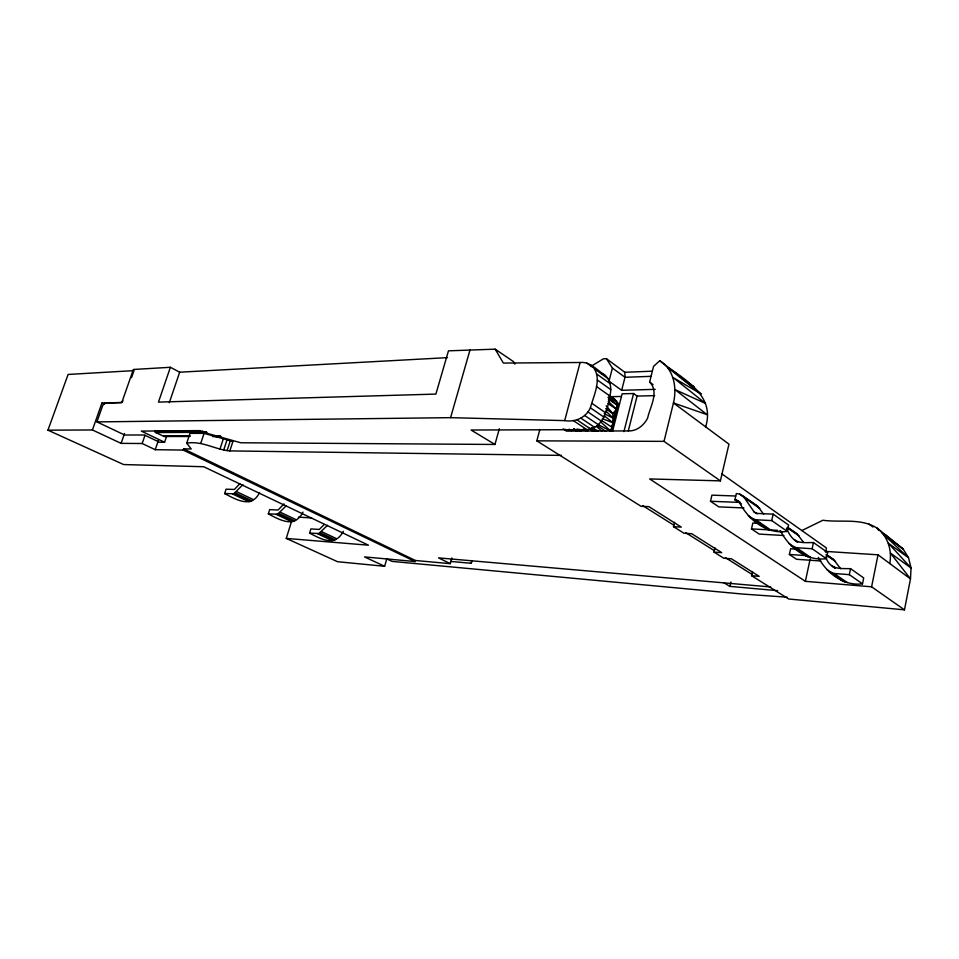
<?xml version="1.0" encoding="UTF-8"?>
<svg xmlns="http://www.w3.org/2000/svg" width="959" height="959" viewBox="0 0 959 959"><rect width="100%" height="100%" fill="white"/><g stroke="black" fill="none" stroke-linecap="round" stroke-linejoin="round"><path stroke-width="1.44" d="M606.148 405.813L612.849 413.641L613.101 422.847L610.907 431.262L597.937 424.465M889.76 563.52C892.218 550.466 887.902 536.201 877.017 528.109C861.002 517.8 840.791 522.799 822.93 520.246L801.868 530.543M705.644 426.851C716.037 393.106 680.746 378.17 659.768 360.74L653.57 366.326L649.627 382.054C659.516 391.883 649.986 406.988 647.625 418.112C644.184 424.849 637.663 430.567 629.847 430.927L569.334 431.071L563.005 428.889M447.505 357.635L179.681 372.2L170.39 367.285L158.463 402.109L435.889 394.089L448.464 350.838L495.168 349.16L503.367 363.065L580.099 362.502C590.085 361.387 596.966 370.21 604.685 374.933C610.871 380.004 611.698 388.743 609.9 396.079C607.574 409.097 603.259 428.385 586.908 429.644L471.049 430.016L494.964 444.461L499.303 428.781M170.39 367.285L133.361 369.479L121.793 402.576L104.939 403.08L102.733 405.453L96.919 421.9L450.586 417.656L564.695 420.617C575.088 422.416 586.009 417.656 590.396 407.815C593.909 394.7 603.403 376.683 591.295 365.271M752.539 571.624L751.628 575.724L788.718 599.015L904.469 609.84L910.475 578.9L911.05 568.004L908.545 557.802L903.21 549.123L877.017 528.109L878.42 530.027M904.469 609.84L871.599 586.8L878.024 554.817L825.184 551.377M818.303 557.323C826.79 573.278 843.572 586.249 862.513 583.839L863.699 577.929L850.561 568.675C838.586 568.411 830.41 569.742 825.663 557.083M862.513 583.839L849.338 574.657L850.561 568.675M825.591 552.108L826.454 547.985L721.743 473.794M780.674 531.274C789.317 547.817 806.807 561.423 826.394 558.665L827.677 552.564L813.448 542.53C797.912 542.962 793.297 543.058 786.488 528.445M826.394 558.665L812.129 548.728L813.448 542.53M871.599 586.8L805.392 581.334L810.175 558.917M155.178 430.867L199.508 430.663L155.058 430.783L155.658 432.461L163.833 436.381L189.367 436.393L163.833 436.381M820.796 560.991L796.521 559.277L789.389 554.47L790.636 548.764L797.792 549.231M734.906 499.771L739.053 501.773C747.96 519.394 766.349 534.654 787.231 531.382L788.622 525.041L773.146 514.144L757.25 513.425L754.493 512.442L744.148 497.505L739.701 494.089L736.332 493.549L734.906 499.771L738.658 502.372L710.487 501.257L711.926 495.144L735.637 496.007M787.231 531.382L771.719 520.569L773.146 514.144M783.887 535.518L759.18 534.091L751.496 528.9L752.815 523.015L760.103 523.386M777.617 590.66L729.895 586.393L730.89 582.053M751.628 575.724L759.18 576.347L731.405 558.785L723.769 558.234L714.023 552.12L715.006 547.889M805.392 581.334L649.663 478.937L720.401 480.867L728.96 444.161L673.458 402.96C677.09 387.772 674.009 369.419 659.768 360.74M600.442 421.708L610.907 431.262L613.616 419.982M615.306 412.921L616.325 408.69M617.009 405.873L617.68 403.044L614.851 399.435L596.438 386.549M714.023 552.12L721.695 552.648L691.763 533.731L684.007 533.264L673.506 526.671L674.549 522.295M720.401 480.867L664.024 441.368L673.458 402.96L707.083 414.66L675.04 389.63L705.476 403.415L673.086 377.534L700.981 393.921L675.268 372.691L667.836 367.657L700.981 393.921M628.325 430.843L637.1 396.079L633.575 393.526L622.139 393.813L612.561 431.31M609.193 396.906L617.68 403.044L617.836 405.621L612.286 427.45L601.509 420.462M623.925 431.622L633.575 393.526M655.225 389.354L621.66 390.289L624.992 377.283L624.836 372.272L606.4 358.666L603.439 358.81L590.768 366.482M606.4 358.666L612.405 368.064L609.013 381.191L621.66 390.289M564.695 420.617L580.099 362.502M616.925 405.849L617.68 403.044M673.506 526.671L681.286 527.114L648.919 506.652L641.056 506.304L536.812 440.852L539.869 429.464M610.907 431.262L617.836 405.621L608.006 397.338M450.574 561.435L471.145 563.281L471.888 560.595M608.39 399.136L617.836 405.621L613.101 422.847L602.444 418.675M131.539 377.642L133.984 370.618L68.101 374.454L47.95 430.171L92.412 429.968L121.11 443.358L142.16 443.526L155.238 449.699L183.205 450.071L183.601 448.872L415.415 560.5L450.262 563.664L451.857 557.958M450.586 417.656L470.114 349.555M386.705 559.181L384.643 566.289L364.516 556.903L415.115 561.542L415.415 560.5M343.298 531.334C335.254 546.918 321.864 539.581 309.601 533.096L310.884 528.924L319.287 529.44L324.142 524.573M384.643 566.289L337.556 561.71L286.262 538.407L291.416 521.828M302.996 512.082C294.761 528.289 281.047 520.629 268.34 513.892L269.683 509.613L278.05 510.032L283.972 503.895M471.145 563.281L472.164 560.583M259.541 492.578C251.797 508.726 236.465 499.819 224.646 493.561L226.072 489.186L234.38 489.462L239.822 483.732M227.067 450.658L230.316 440.744L233.073 440.972L229.836 450.91C215.14 449.591 201.881 440.589 186.717 443.142L189.99 433.36L204.075 433.348L230.316 440.744M219.995 449.028L223.243 439.126M223.699 450.023L226.935 440.121M200.791 443.25L204.075 433.348M155.238 449.699L158.451 440.241M96.919 421.9L124.646 435.002L144.425 435.002L159.506 442.219L164.588 442.255L166.578 436.369M169.299 402.696L179.681 372.2M142.16 443.526L144.965 435.362M121.11 443.358L124.526 433.504M92.412 429.968L101.906 403.08L121.445 402.492L122.944 400.886M604.206 413.593L613.257 418.28L617.836 405.621M224.646 493.561L233.828 493.729L242.927 484.655M268.34 513.892L277.583 514.204L286.333 505.693M309.601 533.096L318.891 533.528L327.51 525.316M624.836 372.272L652.252 371.193M651.365 376.336L624.992 377.283L612.405 368.064M610.763 396.702L621.204 396.463M637.1 396.079L654.649 395.647M155.394 431.466L200.059 431.238L155.358 431.13M199.7 430.735L141.309 431.082L164.588 442.255M203.02 431.814L155.322 431.958L203.02 431.766M203.08 431.958L155.358 432.113L206.952 432.341L155.658 432.461M155.538 432.377L206.377 432.245M215.14 435.985L219.539 436.141M164.229 436.261L189.594 436.273M214.96 436.273L219.431 436.285M214.84 436.369L220.81 436.369L212.622 436.417M164.325 436.141L189.81 435.889M163.689 436.345L189.654 436.189M212.802 436.453L220.57 436.453M536.812 440.852L664.024 441.368M230.1 440.96L233.073 440.972M494.964 444.461L240.805 442.77L198.417 430.903M183.601 448.872L191.201 448.968L186.717 443.142M229.836 450.91L561.471 455.393M743.944 507.946L718.83 506.879L710.487 501.257M750.31 517.788L755.824 519.79L771.719 520.569M751.496 528.9L777.737 530.339M791.079 545.719L796.509 547.721L812.129 548.728M298.345 517.093L311.663 517.968M789.389 554.47L806.591 555.645M787.219 597.205L742.566 594.053L392.099 561.399L386.693 558.845M828.672 571.456L834.018 573.47L849.338 574.657M286.262 538.407L368.484 545.203L203.716 466.733L123.639 464.552L47.95 430.171M770.7 586.968L438.503 557.886L450.262 563.664M883.826 534.762L885.708 535.074L903.21 549.123L883.826 534.762L908.545 557.802L888.43 543.285L911.05 568.004L890.467 553.103L910.475 578.9L878.024 554.817M232.486 493.957L249.148 501.737M276.228 514.396L291.956 521.744M317.537 533.707L332.389 540.648M235.255 492.962L251.917 500.766M278.997 513.473L294.725 520.845M320.294 532.832L335.147 539.797M233.828 493.729L250.503 501.533M277.583 514.204L293.31 521.564M318.891 533.528L333.744 540.48M236.633 491.703L253.284 499.531M280.352 512.262L296.067 519.646M321.637 531.67L336.489 538.646M691.391 385.59L693.968 386.813L682.149 378.757M183.205 450.071L415.115 561.542M101.906 403.08L104.423 404.29M601.305 373.243L604.685 374.933M882.184 533.192L885.708 535.074M763.64 514.168L757.802 506.376L739.701 494.089M803.402 542.171L797.229 534.019L787.579 527.642M591.787 427.582L598.308 431.13M840.647 568.747L833.647 559.577L827.593 555.693M614.851 399.435L609.984 396.403M578.888 429.296L581.49 430.759M585.146 429.416L587.687 430.951M723.829 582.724L729.895 586.393M573.638 428.805L576.083 430.339M642.674 505.585L673.853 525.208M685.601 532.605L714.359 550.706M725.352 557.623L751.928 574.357M575.1 429.488L577.534 431.023M565.63 429.416L568.028 430.975M564.204 429.668L566.589 431.226M569.131 429.176L571.516 430.747M607.958 403.571L616.469 409.169L613.101 422.847L604.218 415.774M578.457 429.524L580.854 431.106M609.337 396.295L616.697 401.186L608.905 395.528M573.206 420.533L586.908 429.644M577.054 419.922L590.744 429.057M580.962 418.196L594.628 427.366M573.806 428.865L577.39 431.274M584.654 415.475L598.308 424.681M495.168 349.16L513.544 361.651L514.923 364.084M587.879 411.926L601.497 421.193M755.824 519.79L771.444 530.507M796.509 547.721L810.894 557.599M834.018 573.47L847.312 582.592M748.332 515.666L762.789 525.568M789.125 543.621L796.33 548.56M801.137 551.857L805.5 555.585M826.73 569.406L833.994 574.381M837.627 576.874L841.99 580.579M590.396 407.815L603.978 417.129M752.863 519.203L768.495 529.919M793.608 547.109L808.005 556.975M831.165 572.847L844.471 581.957M592.039 403.427L605.597 412.778M597.313 425.532L605.776 431.358M735.397 499.795L741.427 503.966M779.835 530.555L782.232 532.221M590.96 428.17L595.635 431.406M605.728 408.702L612.849 413.641L616.469 409.169L608.222 401.389M753.498 511.375L757.095 513.868M794.136 539.545L797.732 542.039M831.597 565.522L835.217 568.04M736.836 500.059L740.444 502.564M795.119 540.588L797.516 542.255M832.58 566.553L834.989 568.219M742.206 495.431L757.802 506.376M787.639 527.306L797.229 534.019M827.605 555.333L833.647 559.577M744.148 497.505L759.744 508.438M787.183 527.654L799.159 536.045M825.903 554.793L835.565 561.566M597.397 380.052L610.823 389.642M596.81 374.082L610.212 383.708M868.506 523.758L873.038 527.03M586.788 363.029L592.362 367.045M594.724 369.035L608.114 378.697M649.627 382.054L653.043 384.595M583.396 429.045L585.697 430.771M577.138 428.973L579.452 430.711M596.498 426.455L601.976 431.274M589.497 428.337L592.83 431.346M605.932 411.027L613.257 418.28M199.892 430.927L155.286 430.987L199.868 430.879M203.044 431.43L155.322 431.79L203.044 431.382M189.762 435.985L164.385 435.997L189.726 436.057M576.011 430.603L573.59 429.009L575.999 430.639"/></g></svg>
